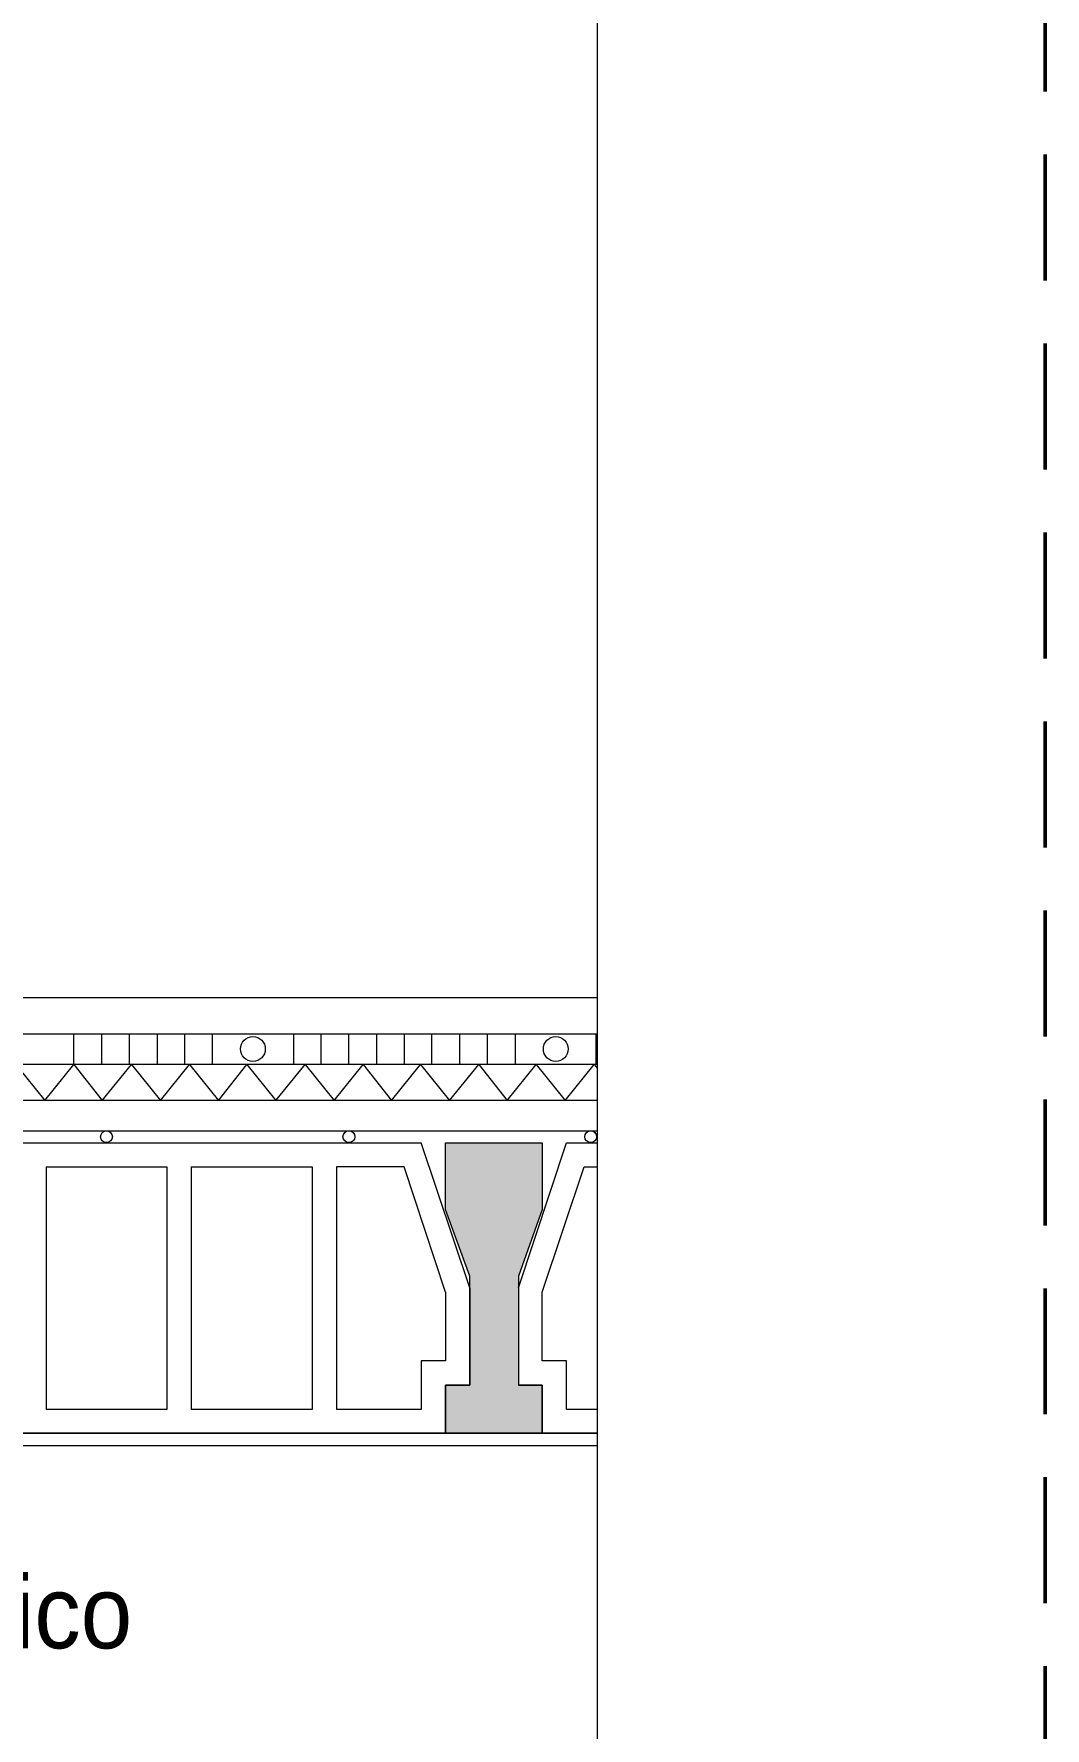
# Paper-space layout 'F02.1_POR CONST' of a CAD drawing. Extents: x -24.6 to 14.9, y -8.7 to 21.
# Drawn here: x -8.17 to -5.621, y -3.475 to 0.795 of the extents above; entities that cross this region are included whole.
import ezdxf
from ezdxf.xclip import XClip

# ---------------------------------------------------------------- set-up
doc = ezdxf.new("R2010")
doc.units = 0
doc.header["$MEASUREMENT"] = 0
doc.header["$XCLIPFRAME"] = 2
doc.linetypes.add('DASHED2', pattern=[9.525, 6.35, -3.175])
for name, color, linetype in [('.a construir', 1, 'Continuous'), ('Anotação - Geral', 7, 'Continuous'), ('para ar_90_muro', 7, 'Continuous')]:
    doc.layers.add(name, color=color, linetype=linetype)
doc.styles.add('style0', font='arial.ttf', dxfattribs={"height": 0.006871})

# ---------------------------------------------------------------- blocks, each defined once
blk = doc.blocks.new('Viewport35')
at = {"layer": 'para ar_90_muro', "linetype": 'Continuous', "lineweight": 0}
for points in [[(8.266118, 5.854082), (8.269568, 5.854082), (8.269568, 5.856473), (8.266118, 5.856473)], [(8.266986, 5.851711), (8.268722, 5.851711), (8.269568, 5.854082), (8.266118, 5.854082)], [(8.266986, 5.847816), (8.268722, 5.847816), (8.268722, 5.851711), (8.266986, 5.851711)], [(8.266118, 5.846101), (8.269568, 5.846101), (8.269568, 5.847816), (8.266118, 5.847816)]]:
    blk.add_hatch(color=0, dxfattribs=at).paths.add_polyline_path(points)
at = {"layer": 'para ar_90_muro', "color": 0, "linetype": 'Continuous', "lineweight": 0}
for p, q in [((8.192669, 5.86166), (8.271544, 5.86166)), ((8.271544, 5.860347), (8.194278, 5.860347)), ((8.252846, 5.859268), (8.252846, 5.860347)), ((8.253841, 5.859268), (8.253841, 5.860347)), ((8.254836, 5.859268), (8.254836, 5.860347)), ((8.255831, 5.859268), (8.255831, 5.860347)), ((8.256805, 5.859268), (8.256805, 5.860347)), ((8.257799, 5.859268), (8.257799, 5.860347)), ((8.260699, 5.859268), (8.260699, 5.860347)), ((8.261673, 5.859268), (8.261673, 5.860347)), ((8.262668, 5.859268), (8.262668, 5.860347)), ((8.263663, 5.859268), (8.263663, 5.860347)), ((8.264657, 5.859268), (8.264657, 5.860347)), ((8.265631, 5.859268), (8.265631, 5.860347)), ((8.266626, 5.859268), (8.266626, 5.860347)), ((8.267621, 5.859268), (8.267621, 5.860347)), ((8.268616, 5.859268), (8.268616, 5.860347)), ((8.271494, 5.859268), (8.271494, 5.860347)), ((8.271544, 5.859268), (8.194278, 5.859268)), ((8.271544, 5.857976), (8.192669, 5.857976)), ((8.201284, 5.856897), (8.271544, 5.856897)), ((8.247978, 5.856473), (8.26525, 5.856473)), ((8.266986, 5.851287), (8.26525, 5.856473)), ((8.268722, 5.851287), (8.270436, 5.856473)), ((8.270436, 5.856473), (8.271544, 5.856473)), ((8.251852, 5.855606), (8.251852, 5.846948)), ((8.251852, 5.855606), (8.25617, 5.855606)), ((8.25617, 5.855606), (8.25617, 5.846948)), ((8.257037, 5.855606), (8.261355, 5.855606)), ((8.257037, 5.855606), (8.257037, 5.846948)), ((8.261355, 5.855606), (8.261355, 5.846948)), ((8.262223, 5.855606), (8.262223, 5.846948)), ((8.269568, 5.851139), (8.271071, 5.855606)), ((8.271071, 5.855606), (8.271544, 5.855606)), ((8.266118, 5.851139), (8.266118, 5.848684)), ((8.266986, 5.851287), (8.266986, 5.847816)), ((8.26525, 5.848684), (8.26525, 5.846948)), ((8.266118, 5.848684), (8.26525, 5.848684)), ((8.266986, 5.847816), (8.266118, 5.847816)), ((8.266118, 5.847816), (8.266118, 5.846101)), ((8.25617, 5.846948), (8.251852, 5.846948)), ((8.261355, 5.846948), (8.257037, 5.846948)), ((8.26525, 5.846948), (8.262223, 5.846948)), ((8.271544, 5.846948), (8.270436, 5.846948)), ((8.201284, 5.846101), (8.271544, 5.846101)), ((8.266118, 5.846101), (8.24711, 5.846101)), ((8.269568, 5.846101), (8.266118, 5.846101)), ((8.271544, 5.846101), (8.269568, 5.846101)), ((8.201284, 5.845657), (8.271544, 5.845657))]:
    blk.add_line(p, q, dxfattribs=at)
for points in [[(8.250772, 5.859268), (8.251809, 5.857976), (8.252846, 5.859268), (8.253862, 5.857976), (8.2549, 5.859268), (8.255937, 5.857976), (8.256974, 5.859268), (8.258011, 5.857976), (8.259027, 5.859268), (8.260064, 5.857976), (8.261101, 5.859268), (8.262139, 5.857976), (8.263176, 5.859268), (8.264192, 5.857976), (8.265229, 5.859268), (8.266266, 5.857976), (8.267303, 5.859268), (8.268319, 5.857976), (8.269357, 5.859268), (8.270394, 5.857976), (8.271431, 5.859268), (8.271544, 5.859126)], [(8.266986, 5.847816), (8.266986, 5.851711), (8.266118, 5.854082), (8.266118, 5.856473), (8.269568, 5.856473), (8.269568, 5.854082), (8.268722, 5.851711), (8.268722, 5.847816)], [(8.266118, 5.851139), (8.264636, 5.855606), (8.262223, 5.855606)], [(8.270436, 5.846948), (8.270436, 5.848684), (8.269568, 5.848684), (8.269568, 5.851139)], [(8.266118, 5.846101), (8.266118, 5.847816), (8.266118, 5.846101)], [(8.266986, 5.847816), (8.266118, 5.847816), (8.266986, 5.847816)], [(8.268722, 5.847816), (8.269568, 5.847816), (8.268722, 5.847816)], [(8.269568, 5.846101), (8.269568, 5.847816), (8.269568, 5.846101)], [(8.201284, 5.835454), (8.201284, 5.845657), (8.271544, 5.845657)]]:
    blk.add_lwpolyline(points, dxfattribs=at)
for centre, radius in [((8.259239, 5.859818), 0.000444), ((8.270055, 5.859818), 0.000444), ((8.254011, 5.856685), 0.000211), ((8.262668, 5.856685), 0.000211), ((8.271304, 5.856685), 0.000211)]:
    blk.add_circle(centre, radius, dxfattribs=at)
at = {"layer": 'para ar_90_muro', "color": 0, "linetype": 'Continuous', "lineweight": 0, "insert": (8.235437, 5.837639), "char_height": 0.00258912, "attachment_point": 7, "style": 'style0'}
blk.add_mtext('\\W0.915;Filtro plástico', dxfattribs=at)

psp = doc.layouts.new('F02.1_POR CONST')

# ---------------------------------------------------------------- linework, layer by layer
at = {"layer": '.a construir', "color": 30, "linetype": 'DASHED2', "lineweight": 50, "ltscale": 0.05}
psp.add_lwpolyline([(-20.4148, 3.8244), (-5.621, 3.8244), (-5.621, -5.8453), (-20.4148, -5.8453)], close=True, dxfattribs=at)

# ---------------------------------------------------------------- next in the draw order: block references
at = {"layer": 'Anotação - Geral', "color": 7, "linetype": 'Continuous', "lineweight": 0}
ref = psp.add_blockref('Viewport35', (-590.6231, -415.3978), dxfattribs=dict(at, xscale=70.5882352941385, yscale=70.5882352941385, zscale=70.5882352941385))
XClip(ref).set_block_clipping_path([(8.0952170354, 5.8020231471), (8.2715440354, 5.9389805475)])

doc.saveas('drawing.dxf')
